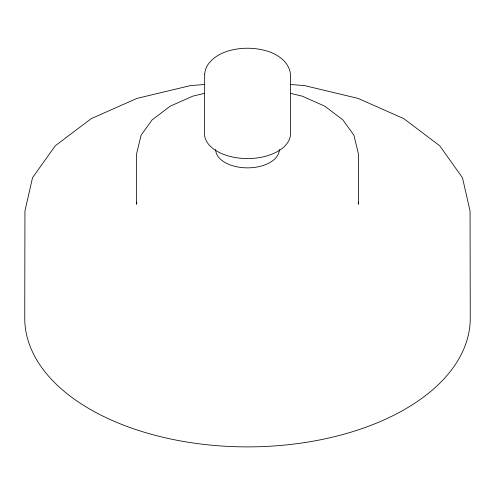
<?xml version="1.0" encoding="UTF-8"?>
<svg xmlns="http://www.w3.org/2000/svg" width="495" height="495" viewBox="0 0 495 495"><rect width="100%" height="100%" fill="white"/><g stroke="black" fill="none" stroke-linecap="round" stroke-linejoin="round"><path stroke-width="0.74" d="M136.868 202.09L136.373 204.256L136.558 154.013L141.063 135.271L152.07 119.926L170.206 106.171L192.846 96.141L204.602 93.32M204.416 84.515L190.569 85.567L136.942 98.4L91.148 118.689L55.242 145.815L32.522 177.742L24.942 211L24.75 318.279A222.75 128.601 0 0 0 247.5 446.886A222.75 128.601 0 0 0 470.25 318.279L470.058 211L462.479 177.742L439.758 145.815L403.852 118.689L358.058 98.4L304.431 85.567L290.584 84.515M290.398 93.32L302.154 96.141L324.794 106.171L342.93 119.926L353.937 135.271L358.442 154.013L358.628 204.256L358.132 202.09M279.366 149.465A31.866 18.395 0 0 1 247.5 167.861A31.866 18.395 0 0 1 215.634 149.465M204.689 74.095L204.497 133.737A43.003 24.824 0 0 0 247.5 158.561A43.003 24.824 0 0 0 290.503 133.737L290.503 75.271C290.058 63.001 278.803 54.933 268.185 51.375L267.609 51.226C254.566 47.229 240.434 47.229 227.391 51.226L226.815 51.375C216.68 54.908 205.53 62.321 204.689 74.095"/></g></svg>
